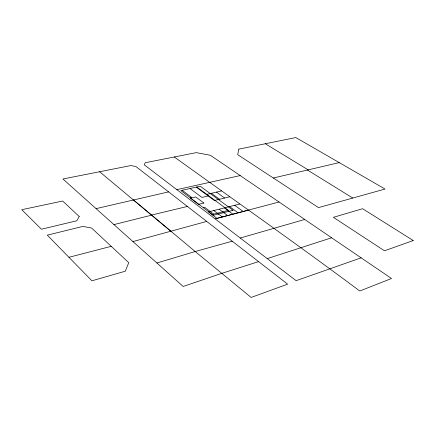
<?xml version="1.0" encoding="UTF-8"?>
<svg xmlns="http://www.w3.org/2000/svg" width="435" height="435" viewBox="0 0 435 435"><rect width="100%" height="100%" fill="white"/><g stroke="black" fill="none" stroke-linecap="round" stroke-linejoin="round"><path stroke-width="0.65" d="M361.137 257.835L296.148 280.667L144.246 164.805L145.208 162.733L196.283 152.636L210.35 155.268L391.505 278.498L359.783 291.004C298.633 245.373 236.232 201.508 174.283 156.981M267.226 258.618L331.622 237.776M258.597 261.631L221.676 273.392L183.157 286.475L62.917 178.986L130.864 165.561L135.867 166.502L287.633 284.153L251.147 297.442L195.195 251.533L151.636 215.156L113.926 224.607M156.91 263.001L195.195 251.533L232.23 241.202M240.24 238.032L304.723 219.468M132.92 241.577L206.723 221.426M215.129 218.87L279.063 202.009M248.309 210.181L216.951 218.359L208.452 211.894L239.728 204.015M68.926 257.297L111.224 246.33L128.771 262.68L125.269 271.212L91.921 280.803L47.29 235.15L82.9 226.407L91.633 228.054L111.224 246.33M212.296 214.509L228.473 210.361L196.832 187.006M203.275 207.653L204.684 207.31L213.71 214.15M229.691 196.799L214.352 200.502L196.25 187.137M187.403 206.446L151.516 215.069L133.463 199.997M208.175 195.946L201.911 197.419L190.019 188.529M273.31 178.002L339.246 162.614M190.269 197.773L191.666 197.446L182.211 190.274M206.223 194.499L221.518 190.932M96.081 208.631L168.606 191.878M176.822 189.649L240.202 175.577M265.317 143.751L308.138 169.873M307.474 170.025L352.78 198.045M216.478 192.107L224.629 198.023M234.661 205.293L243.225 211.508M211.377 193.298L219.517 199.257M229.533 206.587L238.086 212.845M224.346 207.892L232.894 214.199M219.109 209.213L227.635 215.57M213.808 210.545L222.323 216.956M99.599 171.738L170.868 231.219M238.831 149.129L237.717 154.691L318.518 207.609L385.04 189.04L295.827 137.558L238.831 149.129M79.219 216.494L76.821 220.768L41.439 229.218L21.75 209.697L62.64 201.03L79.219 216.494M413.25 240.533L384.486 250.794L333.389 217.337L362.583 208.708L413.25 240.533M233.024 210.263L213.351 215.314L180.813 190.584L200.263 186.24L233.024 210.263M203.846 203.042L198.507 204.33L190.421 198.186L195.745 196.946L203.846 203.042"/></g></svg>
